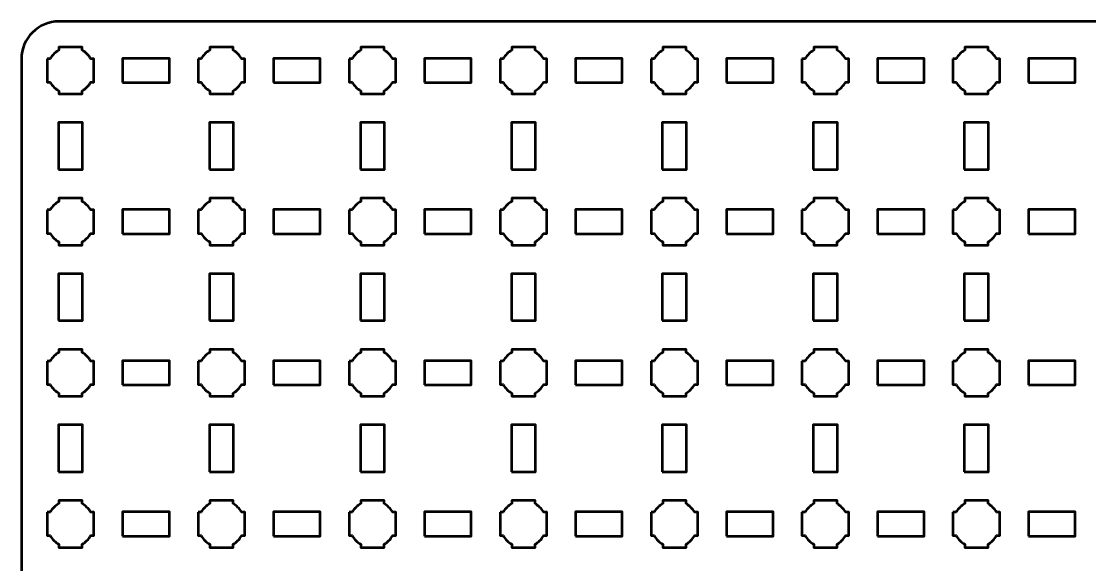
# Model space of a CAD drawing. Header units: centimetres. Extents: x -40.1 to 19.1, y -44.5 to 14.8.
# Drawn here: x -40.15 to -26, y 7.61 to 14.8 of the extents above; entities that cross this region are included whole.
import ezdxf

# ---------------------------------------------------------------- set-up
doc = ezdxf.new("R2010")
doc.units = ezdxf.units.CM
doc.header["$MEASUREMENT"] = 0
doc.layers.add('Layer 1', color=7, linetype='Continuous')

msp = doc.modelspace()

# ---------------------------------------------------------------- linework, layer by layer
at = {"layer": 'Layer 1', "color": 250, "lineweight": 53}
for points in [[(-38.81, 13.99), (-38.19, 13.99), (-38.19, 14.31), (-38.81, 14.31), (-38.81, 13.99)], [(-36.81, 13.99), (-36.19, 13.99), (-36.19, 14.31), (-36.81, 14.31), (-36.81, 13.99)], [(-34.81, 13.99), (-34.19, 13.99), (-34.19, 14.31), (-34.81, 14.31), (-34.81, 13.99)], [(-32.81, 13.99), (-32.19, 13.99), (-32.19, 14.31), (-32.81, 14.31), (-32.81, 13.99)], [(-30.81, 13.99), (-30.19, 13.99), (-30.19, 14.31), (-30.81, 14.31), (-30.81, 13.99)], [(-28.81, 13.99), (-28.19, 13.99), (-28.19, 14.31), (-28.81, 14.31), (-28.81, 13.99)], [(-26.81, 13.99), (-26.19, 13.99), (-26.19, 14.31), (-26.81, 14.31), (-26.81, 13.99)], [(-39.66, 12.84), (-39.34, 12.84), (-39.34, 13.46), (-39.66, 13.46), (-39.66, 12.84)], [(-37.66, 12.84), (-37.34, 12.84), (-37.34, 13.46), (-37.66, 13.46), (-37.66, 12.84)], [(-35.66, 12.84), (-35.34, 12.84), (-35.34, 13.46), (-35.66, 13.46), (-35.66, 12.84)], [(-33.66, 12.84), (-33.34, 12.84), (-33.34, 13.46), (-33.66, 13.46), (-33.66, 12.84)], [(-31.66, 12.84), (-31.34, 12.84), (-31.34, 13.46), (-31.66, 13.46), (-31.66, 12.84)], [(-29.66, 12.84), (-29.34, 12.84), (-29.34, 13.46), (-29.66, 13.46), (-29.66, 12.84)], [(-27.66, 12.84), (-27.34, 12.84), (-27.34, 13.46), (-27.66, 13.46), (-27.66, 12.84)], [(-38.81, 11.99), (-38.19, 11.99), (-38.19, 12.31), (-38.81, 12.31), (-38.81, 11.99)], [(-36.81, 11.99), (-36.19, 11.99), (-36.19, 12.31), (-36.81, 12.31), (-36.81, 11.99)], [(-34.81, 11.99), (-34.19, 11.99), (-34.19, 12.31), (-34.81, 12.31), (-34.81, 11.99)], [(-32.81, 11.99), (-32.19, 11.99), (-32.19, 12.31), (-32.81, 12.31), (-32.81, 11.99)], [(-30.81, 11.99), (-30.19, 11.99), (-30.19, 12.31), (-30.81, 12.31), (-30.81, 11.99)], [(-28.81, 11.99), (-28.19, 11.99), (-28.19, 12.31), (-28.81, 12.31), (-28.81, 11.99)], [(-26.81, 11.99), (-26.19, 11.99), (-26.19, 12.31), (-26.81, 12.31), (-26.81, 11.99)], [(-39.66, 10.84), (-39.34, 10.84), (-39.34, 11.46), (-39.66, 11.46), (-39.66, 10.84)], [(-37.66, 10.84), (-37.34, 10.84), (-37.34, 11.46), (-37.66, 11.46), (-37.66, 10.84)], [(-35.66, 10.84), (-35.34, 10.84), (-35.34, 11.46), (-35.66, 11.46), (-35.66, 10.84)], [(-33.66, 10.84), (-33.34, 10.84), (-33.34, 11.46), (-33.66, 11.46), (-33.66, 10.84)], [(-31.66, 10.84), (-31.34, 10.84), (-31.34, 11.46), (-31.66, 11.46), (-31.66, 10.84)], [(-29.66, 10.84), (-29.34, 10.84), (-29.34, 11.46), (-29.66, 11.46), (-29.66, 10.84)], [(-27.66, 10.84), (-27.34, 10.84), (-27.34, 11.46), (-27.66, 11.46), (-27.66, 10.84)], [(-38.81, 9.99), (-38.19, 9.99), (-38.19, 10.31), (-38.81, 10.31), (-38.81, 9.99)], [(-36.81, 9.99), (-36.19, 9.99), (-36.19, 10.31), (-36.81, 10.31), (-36.81, 9.99)], [(-34.81, 9.99), (-34.19, 9.99), (-34.19, 10.31), (-34.81, 10.31), (-34.81, 9.99)], [(-32.81, 9.99), (-32.19, 9.99), (-32.19, 10.31), (-32.81, 10.31), (-32.81, 9.99)], [(-30.81, 9.99), (-30.19, 9.99), (-30.19, 10.31), (-30.81, 10.31), (-30.81, 9.99)], [(-28.81, 9.99), (-28.19, 9.99), (-28.19, 10.31), (-28.81, 10.31), (-28.81, 9.99)], [(-26.81, 9.99), (-26.19, 9.99), (-26.19, 10.31), (-26.81, 10.31), (-26.81, 9.99)], [(-39.66, 8.84), (-39.34, 8.84), (-39.34, 9.46), (-39.66, 9.46), (-39.66, 8.84)], [(-37.66, 8.84), (-37.34, 8.84), (-37.34, 9.46), (-37.66, 9.46), (-37.66, 8.84)], [(-35.66, 8.84), (-35.34, 8.84), (-35.34, 9.46), (-35.66, 9.46), (-35.66, 8.84)], [(-33.66, 8.84), (-33.34, 8.84), (-33.34, 9.46), (-33.66, 9.46), (-33.66, 8.84)], [(-31.66, 8.84), (-31.34, 8.84), (-31.34, 9.46), (-31.66, 9.46), (-31.66, 8.84)], [(-29.66, 8.84), (-29.34, 8.84), (-29.34, 9.46), (-29.66, 9.46), (-29.66, 8.84)], [(-27.66, 8.84), (-27.34, 8.84), (-27.34, 9.46), (-27.66, 9.46), (-27.66, 8.84)], [(-38.81, 7.99), (-38.19, 7.99), (-38.19, 8.31), (-38.81, 8.31), (-38.81, 7.99)], [(-36.81, 7.99), (-36.19, 7.99), (-36.19, 8.31), (-36.81, 8.31), (-36.81, 7.99)], [(-34.81, 7.99), (-34.19, 7.99), (-34.19, 8.31), (-34.81, 8.31), (-34.81, 7.99)], [(-32.81, 7.99), (-32.19, 7.99), (-32.19, 8.31), (-32.81, 8.31), (-32.81, 7.99)], [(-30.81, 7.99), (-30.19, 7.99), (-30.19, 8.31), (-30.81, 8.31), (-30.81, 7.99)], [(-28.81, 7.99), (-28.19, 7.99), (-28.19, 8.31), (-28.81, 8.31), (-28.81, 7.99)], [(-26.81, 7.99), (-26.19, 7.99), (-26.19, 8.31), (-26.81, 8.31), (-26.81, 7.99)]]:
    msp.add_lwpolyline(points, close=True, dxfattribs=at)
msp.add_open_spline([(-40.15, -44), (-40.15, -44), (-40.15, 14.3), (-40.15, 14.3), (-40.15, 14.3), (-40.15, 14.57609), (-39.92609, 14.8), (-39.65, 14.8), (-39.65, 14.8), (-39.65, 14.8), (18.65, 14.8), (18.65, 14.8), (18.65, 14.8), (18.92609, 14.8), (19.15, 14.57609), (19.15, 14.3), (19.15, 14.3), (19.15, 14.3), (19.15, -44), (19.15, -44), (19.15, -44), (19.15, -44.27609), (18.92609, -44.5), (18.65, -44.5), (18.65, -44.5), (18.65, -44.5), (-39.65, -44.5), (-39.65, -44.5), (-39.65, -44.5), (-39.92609, -44.5), (-40.15, -44.27609), (-40.15, -44)], degree=3, knots=[0, 0, 0, 0, 0.125, 0.125, 0.125, 0.125, 0.25, 0.25, 0.25, 0.25, 0.375, 0.375, 0.375, 0.375, 0.5, 0.5, 0.5, 0.5, 0.625, 0.625, 0.625, 0.625, 0.75, 0.75, 0.75, 0.75, 0.875, 0.875, 0.875, 0.875, 1, 1, 1, 1], dxfattribs=at)
at = {"layer": 'Layer 1', "lineweight": 53}
for points in [[(-39.81, 14.305), (-39.81, 14.305), (-39.76851, 14.305), (-39.76851, 14.305), (-39.76851, 14.305), (-39.74128, 14.35205), (-39.70205, 14.39128), (-39.655, 14.41851), (-39.655, 14.41851), (-39.655, 14.41851), (-39.655, 14.46), (-39.655, 14.46), (-39.655, 14.46), (-39.655, 14.46), (-39.5, 14.46), (-39.5, 14.46), (-39.5, 14.46), (-39.5, 14.46), (-39.345, 14.46), (-39.345, 14.46), (-39.345, 14.46), (-39.345, 14.46), (-39.345, 14.41851), (-39.345, 14.41851), (-39.345, 14.41851), (-39.29795, 14.39128), (-39.25872, 14.35205), (-39.23149, 14.305), (-39.23149, 14.305), (-39.23149, 14.305), (-39.19, 14.305), (-39.19, 14.305), (-39.19, 14.305), (-39.19, 14.305), (-39.19, 14.15), (-39.19, 14.15), (-39.19, 14.15), (-39.19, 14.15), (-39.19, 13.995), (-39.19, 13.995), (-39.19, 13.995), (-39.19, 13.995), (-39.23149, 13.995), (-39.23149, 13.995), (-39.23149, 13.995), (-39.25872, 13.94795), (-39.29795, 13.90872), (-39.345, 13.88149), (-39.345, 13.88149), (-39.345, 13.88149), (-39.345, 13.84), (-39.345, 13.84), (-39.345, 13.84), (-39.345, 13.84), (-39.5, 13.84), (-39.5, 13.84), (-39.5, 13.84), (-39.5, 13.84), (-39.655, 13.84), (-39.655, 13.84), (-39.655, 13.84), (-39.655, 13.84), (-39.655, 13.88149), (-39.655, 13.88149), (-39.655, 13.88149), (-39.70205, 13.90872), (-39.74128, 13.94795), (-39.76851, 13.995), (-39.76851, 13.995), (-39.76851, 13.995), (-39.81, 13.995), (-39.81, 13.995), (-39.81, 13.995), (-39.81, 13.995), (-39.81, 14.15), (-39.81, 14.15), (-39.81, 14.15), (-39.81, 14.15), (-39.81, 14.305), (-39.81, 14.305)], [(-37.81, 14.305), (-37.81, 14.305), (-37.76851, 14.305), (-37.76851, 14.305), (-37.76851, 14.305), (-37.74128, 14.35205), (-37.70205, 14.39128), (-37.655, 14.41851), (-37.655, 14.41851), (-37.655, 14.41851), (-37.655, 14.46), (-37.655, 14.46), (-37.655, 14.46), (-37.655, 14.46), (-37.5, 14.46), (-37.5, 14.46), (-37.5, 14.46), (-37.5, 14.46), (-37.345, 14.46), (-37.345, 14.46), (-37.345, 14.46), (-37.345, 14.46), (-37.345, 14.41851), (-37.345, 14.41851), (-37.345, 14.41851), (-37.29795, 14.39128), (-37.25872, 14.35205), (-37.23149, 14.305), (-37.23149, 14.305), (-37.23149, 14.305), (-37.19, 14.305), (-37.19, 14.305), (-37.19, 14.305), (-37.19, 14.305), (-37.19, 14.15), (-37.19, 14.15), (-37.19, 14.15), (-37.19, 14.15), (-37.19, 13.995), (-37.19, 13.995), (-37.19, 13.995), (-37.19, 13.995), (-37.23149, 13.995), (-37.23149, 13.995), (-37.23149, 13.995), (-37.25872, 13.94795), (-37.29795, 13.90872), (-37.345, 13.88149), (-37.345, 13.88149), (-37.345, 13.88149), (-37.345, 13.84), (-37.345, 13.84), (-37.345, 13.84), (-37.345, 13.84), (-37.5, 13.84), (-37.5, 13.84), (-37.5, 13.84), (-37.5, 13.84), (-37.655, 13.84), (-37.655, 13.84), (-37.655, 13.84), (-37.655, 13.84), (-37.655, 13.88149), (-37.655, 13.88149), (-37.655, 13.88149), (-37.70205, 13.90872), (-37.74128, 13.94795), (-37.76851, 13.995), (-37.76851, 13.995), (-37.76851, 13.995), (-37.81, 13.995), (-37.81, 13.995), (-37.81, 13.995), (-37.81, 13.995), (-37.81, 14.15), (-37.81, 14.15), (-37.81, 14.15), (-37.81, 14.15), (-37.81, 14.305), (-37.81, 14.305)], [(-35.81, 14.305), (-35.81, 14.305), (-35.76851, 14.305), (-35.76851, 14.305), (-35.76851, 14.305), (-35.74128, 14.35205), (-35.70205, 14.39128), (-35.655, 14.41851), (-35.655, 14.41851), (-35.655, 14.41851), (-35.655, 14.46), (-35.655, 14.46), (-35.655, 14.46), (-35.655, 14.46), (-35.5, 14.46), (-35.5, 14.46), (-35.5, 14.46), (-35.5, 14.46), (-35.345, 14.46), (-35.345, 14.46), (-35.345, 14.46), (-35.345, 14.46), (-35.345, 14.41851), (-35.345, 14.41851), (-35.345, 14.41851), (-35.29795, 14.39128), (-35.25872, 14.35205), (-35.23149, 14.305), (-35.23149, 14.305), (-35.23149, 14.305), (-35.19, 14.305), (-35.19, 14.305), (-35.19, 14.305), (-35.19, 14.305), (-35.19, 14.15), (-35.19, 14.15), (-35.19, 14.15), (-35.19, 14.15), (-35.19, 13.995), (-35.19, 13.995), (-35.19, 13.995), (-35.19, 13.995), (-35.23149, 13.995), (-35.23149, 13.995), (-35.23149, 13.995), (-35.25872, 13.94795), (-35.29795, 13.90872), (-35.345, 13.88149), (-35.345, 13.88149), (-35.345, 13.88149), (-35.345, 13.84), (-35.345, 13.84), (-35.345, 13.84), (-35.345, 13.84), (-35.5, 13.84), (-35.5, 13.84), (-35.5, 13.84), (-35.5, 13.84), (-35.655, 13.84), (-35.655, 13.84), (-35.655, 13.84), (-35.655, 13.84), (-35.655, 13.88149), (-35.655, 13.88149), (-35.655, 13.88149), (-35.70205, 13.90872), (-35.74128, 13.94795), (-35.76851, 13.995), (-35.76851, 13.995), (-35.76851, 13.995), (-35.81, 13.995), (-35.81, 13.995), (-35.81, 13.995), (-35.81, 13.995), (-35.81, 14.15), (-35.81, 14.15), (-35.81, 14.15), (-35.81, 14.15), (-35.81, 14.305), (-35.81, 14.305)], [(-33.81, 14.305), (-33.81, 14.305), (-33.76851, 14.305), (-33.76851, 14.305), (-33.76851, 14.305), (-33.74128, 14.35205), (-33.70205, 14.39128), (-33.655, 14.41851), (-33.655, 14.41851), (-33.655, 14.41851), (-33.655, 14.46), (-33.655, 14.46), (-33.655, 14.46), (-33.655, 14.46), (-33.5, 14.46), (-33.5, 14.46), (-33.5, 14.46), (-33.5, 14.46), (-33.345, 14.46), (-33.345, 14.46), (-33.345, 14.46), (-33.345, 14.46), (-33.345, 14.41851), (-33.345, 14.41851), (-33.345, 14.41851), (-33.29795, 14.39128), (-33.25872, 14.35205), (-33.23149, 14.305), (-33.23149, 14.305), (-33.23149, 14.305), (-33.19, 14.305), (-33.19, 14.305), (-33.19, 14.305), (-33.19, 14.305), (-33.19, 14.15), (-33.19, 14.15), (-33.19, 14.15), (-33.19, 14.15), (-33.19, 13.995), (-33.19, 13.995), (-33.19, 13.995), (-33.19, 13.995), (-33.23149, 13.995), (-33.23149, 13.995), (-33.23149, 13.995), (-33.25872, 13.94795), (-33.29795, 13.90872), (-33.345, 13.88149), (-33.345, 13.88149), (-33.345, 13.88149), (-33.345, 13.84), (-33.345, 13.84), (-33.345, 13.84), (-33.345, 13.84), (-33.5, 13.84), (-33.5, 13.84), (-33.5, 13.84), (-33.5, 13.84), (-33.655, 13.84), (-33.655, 13.84), (-33.655, 13.84), (-33.655, 13.84), (-33.655, 13.88149), (-33.655, 13.88149), (-33.655, 13.88149), (-33.70205, 13.90872), (-33.74128, 13.94795), (-33.76851, 13.995), (-33.76851, 13.995), (-33.76851, 13.995), (-33.81, 13.995), (-33.81, 13.995), (-33.81, 13.995), (-33.81, 13.995), (-33.81, 14.15), (-33.81, 14.15), (-33.81, 14.15), (-33.81, 14.15), (-33.81, 14.305), (-33.81, 14.305)], [(-31.81, 14.305), (-31.81, 14.305), (-31.76851, 14.305), (-31.76851, 14.305), (-31.76851, 14.305), (-31.74128, 14.35205), (-31.70205, 14.39128), (-31.655, 14.41851), (-31.655, 14.41851), (-31.655, 14.41851), (-31.655, 14.46), (-31.655, 14.46), (-31.655, 14.46), (-31.655, 14.46), (-31.5, 14.46), (-31.5, 14.46), (-31.5, 14.46), (-31.5, 14.46), (-31.345, 14.46), (-31.345, 14.46), (-31.345, 14.46), (-31.345, 14.46), (-31.345, 14.41851), (-31.345, 14.41851), (-31.345, 14.41851), (-31.29795, 14.39128), (-31.25872, 14.35205), (-31.23149, 14.305), (-31.23149, 14.305), (-31.23149, 14.305), (-31.19, 14.305), (-31.19, 14.305), (-31.19, 14.305), (-31.19, 14.305), (-31.19, 14.15), (-31.19, 14.15), (-31.19, 14.15), (-31.19, 14.15), (-31.19, 13.995), (-31.19, 13.995), (-31.19, 13.995), (-31.19, 13.995), (-31.23149, 13.995), (-31.23149, 13.995), (-31.23149, 13.995), (-31.25872, 13.94795), (-31.29795, 13.90872), (-31.345, 13.88149), (-31.345, 13.88149), (-31.345, 13.88149), (-31.345, 13.84), (-31.345, 13.84), (-31.345, 13.84), (-31.345, 13.84), (-31.5, 13.84), (-31.5, 13.84), (-31.5, 13.84), (-31.5, 13.84), (-31.655, 13.84), (-31.655, 13.84), (-31.655, 13.84), (-31.655, 13.84), (-31.655, 13.88149), (-31.655, 13.88149), (-31.655, 13.88149), (-31.70205, 13.90872), (-31.74128, 13.94795), (-31.76851, 13.995), (-31.76851, 13.995), (-31.76851, 13.995), (-31.81, 13.995), (-31.81, 13.995), (-31.81, 13.995), (-31.81, 13.995), (-31.81, 14.15), (-31.81, 14.15), (-31.81, 14.15), (-31.81, 14.15), (-31.81, 14.305), (-31.81, 14.305)], [(-29.81, 14.305), (-29.81, 14.305), (-29.76851, 14.305), (-29.76851, 14.305), (-29.76851, 14.305), (-29.74128, 14.35205), (-29.70205, 14.39128), (-29.655, 14.41851), (-29.655, 14.41851), (-29.655, 14.41851), (-29.655, 14.46), (-29.655, 14.46), (-29.655, 14.46), (-29.655, 14.46), (-29.5, 14.46), (-29.5, 14.46), (-29.5, 14.46), (-29.5, 14.46), (-29.345, 14.46), (-29.345, 14.46), (-29.345, 14.46), (-29.345, 14.46), (-29.345, 14.41851), (-29.345, 14.41851), (-29.345, 14.41851), (-29.29795, 14.39128), (-29.25872, 14.35205), (-29.23149, 14.305), (-29.23149, 14.305), (-29.23149, 14.305), (-29.19, 14.305), (-29.19, 14.305), (-29.19, 14.305), (-29.19, 14.305), (-29.19, 14.15), (-29.19, 14.15), (-29.19, 14.15), (-29.19, 14.15), (-29.19, 13.995), (-29.19, 13.995), (-29.19, 13.995), (-29.19, 13.995), (-29.23149, 13.995), (-29.23149, 13.995), (-29.23149, 13.995), (-29.25872, 13.94795), (-29.29795, 13.90872), (-29.345, 13.88149), (-29.345, 13.88149), (-29.345, 13.88149), (-29.345, 13.84), (-29.345, 13.84), (-29.345, 13.84), (-29.345, 13.84), (-29.5, 13.84), (-29.5, 13.84), (-29.5, 13.84), (-29.5, 13.84), (-29.655, 13.84), (-29.655, 13.84), (-29.655, 13.84), (-29.655, 13.84), (-29.655, 13.88149), (-29.655, 13.88149), (-29.655, 13.88149), (-29.70205, 13.90872), (-29.74128, 13.94795), (-29.76851, 13.995), (-29.76851, 13.995), (-29.76851, 13.995), (-29.81, 13.995), (-29.81, 13.995), (-29.81, 13.995), (-29.81, 13.995), (-29.81, 14.15), (-29.81, 14.15), (-29.81, 14.15), (-29.81, 14.15), (-29.81, 14.305), (-29.81, 14.305)], [(-27.81, 14.305), (-27.81, 14.305), (-27.76851, 14.305), (-27.76851, 14.305), (-27.76851, 14.305), (-27.74128, 14.35205), (-27.70205, 14.39128), (-27.655, 14.41851), (-27.655, 14.41851), (-27.655, 14.41851), (-27.655, 14.46), (-27.655, 14.46), (-27.655, 14.46), (-27.655, 14.46), (-27.5, 14.46), (-27.5, 14.46), (-27.5, 14.46), (-27.5, 14.46), (-27.345, 14.46), (-27.345, 14.46), (-27.345, 14.46), (-27.345, 14.46), (-27.345, 14.41851), (-27.345, 14.41851), (-27.345, 14.41851), (-27.29795, 14.39128), (-27.25872, 14.35205), (-27.23149, 14.305), (-27.23149, 14.305), (-27.23149, 14.305), (-27.19, 14.305), (-27.19, 14.305), (-27.19, 14.305), (-27.19, 14.305), (-27.19, 14.15), (-27.19, 14.15), (-27.19, 14.15), (-27.19, 14.15), (-27.19, 13.995), (-27.19, 13.995), (-27.19, 13.995), (-27.19, 13.995), (-27.23149, 13.995), (-27.23149, 13.995), (-27.23149, 13.995), (-27.25872, 13.94795), (-27.29795, 13.90872), (-27.345, 13.88149), (-27.345, 13.88149), (-27.345, 13.88149), (-27.345, 13.84), (-27.345, 13.84), (-27.345, 13.84), (-27.345, 13.84), (-27.5, 13.84), (-27.5, 13.84), (-27.5, 13.84), (-27.5, 13.84), (-27.655, 13.84), (-27.655, 13.84), (-27.655, 13.84), (-27.655, 13.84), (-27.655, 13.88149), (-27.655, 13.88149), (-27.655, 13.88149), (-27.70205, 13.90872), (-27.74128, 13.94795), (-27.76851, 13.995), (-27.76851, 13.995), (-27.76851, 13.995), (-27.81, 13.995), (-27.81, 13.995), (-27.81, 13.995), (-27.81, 13.995), (-27.81, 14.15), (-27.81, 14.15), (-27.81, 14.15), (-27.81, 14.15), (-27.81, 14.305), (-27.81, 14.305)], [(-39.81, 12.305), (-39.81, 12.305), (-39.76851, 12.305), (-39.76851, 12.305), (-39.76851, 12.305), (-39.74128, 12.35205), (-39.70205, 12.39128), (-39.655, 12.41851), (-39.655, 12.41851), (-39.655, 12.41851), (-39.655, 12.46), (-39.655, 12.46), (-39.655, 12.46), (-39.655, 12.46), (-39.5, 12.46), (-39.5, 12.46), (-39.5, 12.46), (-39.5, 12.46), (-39.345, 12.46), (-39.345, 12.46), (-39.345, 12.46), (-39.345, 12.46), (-39.345, 12.41851), (-39.345, 12.41851), (-39.345, 12.41851), (-39.29795, 12.39128), (-39.25872, 12.35205), (-39.23149, 12.305), (-39.23149, 12.305), (-39.23149, 12.305), (-39.19, 12.305), (-39.19, 12.305), (-39.19, 12.305), (-39.19, 12.305), (-39.19, 12.15), (-39.19, 12.15), (-39.19, 12.15), (-39.19, 12.15), (-39.19, 11.995), (-39.19, 11.995), (-39.19, 11.995), (-39.19, 11.995), (-39.23149, 11.995), (-39.23149, 11.995), (-39.23149, 11.995), (-39.25872, 11.94795), (-39.29795, 11.90872), (-39.345, 11.88149), (-39.345, 11.88149), (-39.345, 11.88149), (-39.345, 11.84), (-39.345, 11.84), (-39.345, 11.84), (-39.345, 11.84), (-39.5, 11.84), (-39.5, 11.84), (-39.5, 11.84), (-39.5, 11.84), (-39.655, 11.84), (-39.655, 11.84), (-39.655, 11.84), (-39.655, 11.84), (-39.655, 11.88149), (-39.655, 11.88149), (-39.655, 11.88149), (-39.70205, 11.90872), (-39.74128, 11.94795), (-39.76851, 11.995), (-39.76851, 11.995), (-39.76851, 11.995), (-39.81, 11.995), (-39.81, 11.995), (-39.81, 11.995), (-39.81, 11.995), (-39.81, 12.15), (-39.81, 12.15), (-39.81, 12.15), (-39.81, 12.15), (-39.81, 12.305), (-39.81, 12.305)], [(-37.81, 12.305), (-37.81, 12.305), (-37.76851, 12.305), (-37.76851, 12.305), (-37.76851, 12.305), (-37.74128, 12.35205), (-37.70205, 12.39128), (-37.655, 12.41851), (-37.655, 12.41851), (-37.655, 12.41851), (-37.655, 12.46), (-37.655, 12.46), (-37.655, 12.46), (-37.655, 12.46), (-37.5, 12.46), (-37.5, 12.46), (-37.5, 12.46), (-37.5, 12.46), (-37.345, 12.46), (-37.345, 12.46), (-37.345, 12.46), (-37.345, 12.46), (-37.345, 12.41851), (-37.345, 12.41851), (-37.345, 12.41851), (-37.29795, 12.39128), (-37.25872, 12.35205), (-37.23149, 12.305), (-37.23149, 12.305), (-37.23149, 12.305), (-37.19, 12.305), (-37.19, 12.305), (-37.19, 12.305), (-37.19, 12.305), (-37.19, 12.15), (-37.19, 12.15), (-37.19, 12.15), (-37.19, 12.15), (-37.19, 11.995), (-37.19, 11.995), (-37.19, 11.995), (-37.19, 11.995), (-37.23149, 11.995), (-37.23149, 11.995), (-37.23149, 11.995), (-37.25872, 11.94795), (-37.29795, 11.90872), (-37.345, 11.88149), (-37.345, 11.88149), (-37.345, 11.88149), (-37.345, 11.84), (-37.345, 11.84), (-37.345, 11.84), (-37.345, 11.84), (-37.5, 11.84), (-37.5, 11.84), (-37.5, 11.84), (-37.5, 11.84), (-37.655, 11.84), (-37.655, 11.84), (-37.655, 11.84), (-37.655, 11.84), (-37.655, 11.88149), (-37.655, 11.88149), (-37.655, 11.88149), (-37.70205, 11.90872), (-37.74128, 11.94795), (-37.76851, 11.995), (-37.76851, 11.995), (-37.76851, 11.995), (-37.81, 11.995), (-37.81, 11.995), (-37.81, 11.995), (-37.81, 11.995), (-37.81, 12.15), (-37.81, 12.15), (-37.81, 12.15), (-37.81, 12.15), (-37.81, 12.305), (-37.81, 12.305)], [(-35.81, 12.305), (-35.81, 12.305), (-35.76851, 12.305), (-35.76851, 12.305), (-35.76851, 12.305), (-35.74128, 12.35205), (-35.70205, 12.39128), (-35.655, 12.41851), (-35.655, 12.41851), (-35.655, 12.41851), (-35.655, 12.46), (-35.655, 12.46), (-35.655, 12.46), (-35.655, 12.46), (-35.5, 12.46), (-35.5, 12.46), (-35.5, 12.46), (-35.5, 12.46), (-35.345, 12.46), (-35.345, 12.46), (-35.345, 12.46), (-35.345, 12.46), (-35.345, 12.41851), (-35.345, 12.41851), (-35.345, 12.41851), (-35.29795, 12.39128), (-35.25872, 12.35205), (-35.23149, 12.305), (-35.23149, 12.305), (-35.23149, 12.305), (-35.19, 12.305), (-35.19, 12.305), (-35.19, 12.305), (-35.19, 12.305), (-35.19, 12.15), (-35.19, 12.15), (-35.19, 12.15), (-35.19, 12.15), (-35.19, 11.995), (-35.19, 11.995), (-35.19, 11.995), (-35.19, 11.995), (-35.23149, 11.995), (-35.23149, 11.995), (-35.23149, 11.995), (-35.25872, 11.94795), (-35.29795, 11.90872), (-35.345, 11.88149), (-35.345, 11.88149), (-35.345, 11.88149), (-35.345, 11.84), (-35.345, 11.84), (-35.345, 11.84), (-35.345, 11.84), (-35.5, 11.84), (-35.5, 11.84), (-35.5, 11.84), (-35.5, 11.84), (-35.655, 11.84), (-35.655, 11.84), (-35.655, 11.84), (-35.655, 11.84), (-35.655, 11.88149), (-35.655, 11.88149), (-35.655, 11.88149), (-35.70205, 11.90872), (-35.74128, 11.94795), (-35.76851, 11.995), (-35.76851, 11.995), (-35.76851, 11.995), (-35.81, 11.995), (-35.81, 11.995), (-35.81, 11.995), (-35.81, 11.995), (-35.81, 12.15), (-35.81, 12.15), (-35.81, 12.15), (-35.81, 12.15), (-35.81, 12.305), (-35.81, 12.305)], [(-33.81, 12.305), (-33.81, 12.305), (-33.76851, 12.305), (-33.76851, 12.305), (-33.76851, 12.305), (-33.74128, 12.35205), (-33.70205, 12.39128), (-33.655, 12.41851), (-33.655, 12.41851), (-33.655, 12.41851), (-33.655, 12.46), (-33.655, 12.46), (-33.655, 12.46), (-33.655, 12.46), (-33.5, 12.46), (-33.5, 12.46), (-33.5, 12.46), (-33.5, 12.46), (-33.345, 12.46), (-33.345, 12.46), (-33.345, 12.46), (-33.345, 12.46), (-33.345, 12.41851), (-33.345, 12.41851), (-33.345, 12.41851), (-33.29795, 12.39128), (-33.25872, 12.35205), (-33.23149, 12.305), (-33.23149, 12.305), (-33.23149, 12.305), (-33.19, 12.305), (-33.19, 12.305), (-33.19, 12.305), (-33.19, 12.305), (-33.19, 12.15), (-33.19, 12.15), (-33.19, 12.15), (-33.19, 12.15), (-33.19, 11.995), (-33.19, 11.995), (-33.19, 11.995), (-33.19, 11.995), (-33.23149, 11.995), (-33.23149, 11.995), (-33.23149, 11.995), (-33.25872, 11.94795), (-33.29795, 11.90872), (-33.345, 11.88149), (-33.345, 11.88149), (-33.345, 11.88149), (-33.345, 11.84), (-33.345, 11.84), (-33.345, 11.84), (-33.345, 11.84), (-33.5, 11.84), (-33.5, 11.84), (-33.5, 11.84), (-33.5, 11.84), (-33.655, 11.84), (-33.655, 11.84), (-33.655, 11.84), (-33.655, 11.84), (-33.655, 11.88149), (-33.655, 11.88149), (-33.655, 11.88149), (-33.70205, 11.90872), (-33.74128, 11.94795), (-33.76851, 11.995), (-33.76851, 11.995), (-33.76851, 11.995), (-33.81, 11.995), (-33.81, 11.995), (-33.81, 11.995), (-33.81, 11.995), (-33.81, 12.15), (-33.81, 12.15), (-33.81, 12.15), (-33.81, 12.15), (-33.81, 12.305), (-33.81, 12.305)], [(-31.81, 12.305), (-31.81, 12.305), (-31.76851, 12.305), (-31.76851, 12.305), (-31.76851, 12.305), (-31.74128, 12.35205), (-31.70205, 12.39128), (-31.655, 12.41851), (-31.655, 12.41851), (-31.655, 12.41851), (-31.655, 12.46), (-31.655, 12.46), (-31.655, 12.46), (-31.655, 12.46), (-31.5, 12.46), (-31.5, 12.46), (-31.5, 12.46), (-31.5, 12.46), (-31.345, 12.46), (-31.345, 12.46), (-31.345, 12.46), (-31.345, 12.46), (-31.345, 12.41851), (-31.345, 12.41851), (-31.345, 12.41851), (-31.29795, 12.39128), (-31.25872, 12.35205), (-31.23149, 12.305), (-31.23149, 12.305), (-31.23149, 12.305), (-31.19, 12.305), (-31.19, 12.305), (-31.19, 12.305), (-31.19, 12.305), (-31.19, 12.15), (-31.19, 12.15), (-31.19, 12.15), (-31.19, 12.15), (-31.19, 11.995), (-31.19, 11.995), (-31.19, 11.995), (-31.19, 11.995), (-31.23149, 11.995), (-31.23149, 11.995), (-31.23149, 11.995), (-31.25872, 11.94795), (-31.29795, 11.90872), (-31.345, 11.88149), (-31.345, 11.88149), (-31.345, 11.88149), (-31.345, 11.84), (-31.345, 11.84), (-31.345, 11.84), (-31.345, 11.84), (-31.5, 11.84), (-31.5, 11.84), (-31.5, 11.84), (-31.5, 11.84), (-31.655, 11.84), (-31.655, 11.84), (-31.655, 11.84), (-31.655, 11.84), (-31.655, 11.88149), (-31.655, 11.88149), (-31.655, 11.88149), (-31.70205, 11.90872), (-31.74128, 11.94795), (-31.76851, 11.995), (-31.76851, 11.995), (-31.76851, 11.995), (-31.81, 11.995), (-31.81, 11.995), (-31.81, 11.995), (-31.81, 11.995), (-31.81, 12.15), (-31.81, 12.15), (-31.81, 12.15), (-31.81, 12.15), (-31.81, 12.305), (-31.81, 12.305)], [(-29.81, 12.305), (-29.81, 12.305), (-29.76851, 12.305), (-29.76851, 12.305), (-29.76851, 12.305), (-29.74128, 12.35205), (-29.70205, 12.39128), (-29.655, 12.41851), (-29.655, 12.41851), (-29.655, 12.41851), (-29.655, 12.46), (-29.655, 12.46), (-29.655, 12.46), (-29.655, 12.46), (-29.5, 12.46), (-29.5, 12.46), (-29.5, 12.46), (-29.5, 12.46), (-29.345, 12.46), (-29.345, 12.46), (-29.345, 12.46), (-29.345, 12.46), (-29.345, 12.41851), (-29.345, 12.41851), (-29.345, 12.41851), (-29.29795, 12.39128), (-29.25872, 12.35205), (-29.23149, 12.305), (-29.23149, 12.305), (-29.23149, 12.305), (-29.19, 12.305), (-29.19, 12.305), (-29.19, 12.305), (-29.19, 12.305), (-29.19, 12.15), (-29.19, 12.15), (-29.19, 12.15), (-29.19, 12.15), (-29.19, 11.995), (-29.19, 11.995), (-29.19, 11.995), (-29.19, 11.995), (-29.23149, 11.995), (-29.23149, 11.995), (-29.23149, 11.995), (-29.25872, 11.94795), (-29.29795, 11.90872), (-29.345, 11.88149), (-29.345, 11.88149), (-29.345, 11.88149), (-29.345, 11.84), (-29.345, 11.84), (-29.345, 11.84), (-29.345, 11.84), (-29.5, 11.84), (-29.5, 11.84), (-29.5, 11.84), (-29.5, 11.84), (-29.655, 11.84), (-29.655, 11.84), (-29.655, 11.84), (-29.655, 11.84), (-29.655, 11.88149), (-29.655, 11.88149), (-29.655, 11.88149), (-29.70205, 11.90872), (-29.74128, 11.94795), (-29.76851, 11.995), (-29.76851, 11.995), (-29.76851, 11.995), (-29.81, 11.995), (-29.81, 11.995), (-29.81, 11.995), (-29.81, 11.995), (-29.81, 12.15), (-29.81, 12.15), (-29.81, 12.15), (-29.81, 12.15), (-29.81, 12.305), (-29.81, 12.305)], [(-27.81, 12.305), (-27.81, 12.305), (-27.76851, 12.305), (-27.76851, 12.305), (-27.76851, 12.305), (-27.74128, 12.35205), (-27.70205, 12.39128), (-27.655, 12.41851), (-27.655, 12.41851), (-27.655, 12.41851), (-27.655, 12.46), (-27.655, 12.46), (-27.655, 12.46), (-27.655, 12.46), (-27.5, 12.46), (-27.5, 12.46), (-27.5, 12.46), (-27.5, 12.46), (-27.345, 12.46), (-27.345, 12.46), (-27.345, 12.46), (-27.345, 12.46), (-27.345, 12.41851), (-27.345, 12.41851), (-27.345, 12.41851), (-27.29795, 12.39128), (-27.25872, 12.35205), (-27.23149, 12.305), (-27.23149, 12.305), (-27.23149, 12.305), (-27.19, 12.305), (-27.19, 12.305), (-27.19, 12.305), (-27.19, 12.305), (-27.19, 12.15), (-27.19, 12.15), (-27.19, 12.15), (-27.19, 12.15), (-27.19, 11.995), (-27.19, 11.995), (-27.19, 11.995), (-27.19, 11.995), (-27.23149, 11.995), (-27.23149, 11.995), (-27.23149, 11.995), (-27.25872, 11.94795), (-27.29795, 11.90872), (-27.345, 11.88149), (-27.345, 11.88149), (-27.345, 11.88149), (-27.345, 11.84), (-27.345, 11.84), (-27.345, 11.84), (-27.345, 11.84), (-27.5, 11.84), (-27.5, 11.84), (-27.5, 11.84), (-27.5, 11.84), (-27.655, 11.84), (-27.655, 11.84), (-27.655, 11.84), (-27.655, 11.84), (-27.655, 11.88149), (-27.655, 11.88149), (-27.655, 11.88149), (-27.70205, 11.90872), (-27.74128, 11.94795), (-27.76851, 11.995), (-27.76851, 11.995), (-27.76851, 11.995), (-27.81, 11.995), (-27.81, 11.995), (-27.81, 11.995), (-27.81, 11.995), (-27.81, 12.15), (-27.81, 12.15), (-27.81, 12.15), (-27.81, 12.15), (-27.81, 12.305), (-27.81, 12.305)], [(-39.81, 10.305), (-39.81, 10.305), (-39.76851, 10.305), (-39.76851, 10.305), (-39.76851, 10.305), (-39.74128, 10.35205), (-39.70205, 10.39128), (-39.655, 10.41851), (-39.655, 10.41851), (-39.655, 10.41851), (-39.655, 10.46), (-39.655, 10.46), (-39.655, 10.46), (-39.655, 10.46), (-39.5, 10.46), (-39.5, 10.46), (-39.5, 10.46), (-39.5, 10.46), (-39.345, 10.46), (-39.345, 10.46), (-39.345, 10.46), (-39.345, 10.46), (-39.345, 10.41851), (-39.345, 10.41851), (-39.345, 10.41851), (-39.29795, 10.39128), (-39.25872, 10.35205), (-39.23149, 10.305), (-39.23149, 10.305), (-39.23149, 10.305), (-39.19, 10.305), (-39.19, 10.305), (-39.19, 10.305), (-39.19, 10.305), (-39.19, 10.15), (-39.19, 10.15), (-39.19, 10.15), (-39.19, 10.15), (-39.19, 9.995), (-39.19, 9.995), (-39.19, 9.995), (-39.19, 9.995), (-39.23149, 9.995), (-39.23149, 9.995), (-39.23149, 9.995), (-39.25872, 9.94795), (-39.29795, 9.90872), (-39.345, 9.88149), (-39.345, 9.88149), (-39.345, 9.88149), (-39.345, 9.84), (-39.345, 9.84), (-39.345, 9.84), (-39.345, 9.84), (-39.5, 9.84), (-39.5, 9.84), (-39.5, 9.84), (-39.5, 9.84), (-39.655, 9.84), (-39.655, 9.84), (-39.655, 9.84), (-39.655, 9.84), (-39.655, 9.88149), (-39.655, 9.88149), (-39.655, 9.88149), (-39.70205, 9.90872), (-39.74128, 9.94795), (-39.76851, 9.995), (-39.76851, 9.995), (-39.76851, 9.995), (-39.81, 9.995), (-39.81, 9.995), (-39.81, 9.995), (-39.81, 9.995), (-39.81, 10.15), (-39.81, 10.15), (-39.81, 10.15), (-39.81, 10.15), (-39.81, 10.305), (-39.81, 10.305)], [(-37.81, 10.305), (-37.81, 10.305), (-37.76851, 10.305), (-37.76851, 10.305), (-37.76851, 10.305), (-37.74128, 10.35205), (-37.70205, 10.39128), (-37.655, 10.41851), (-37.655, 10.41851), (-37.655, 10.41851), (-37.655, 10.46), (-37.655, 10.46), (-37.655, 10.46), (-37.655, 10.46), (-37.5, 10.46), (-37.5, 10.46), (-37.5, 10.46), (-37.5, 10.46), (-37.345, 10.46), (-37.345, 10.46), (-37.345, 10.46), (-37.345, 10.46), (-37.345, 10.41851), (-37.345, 10.41851), (-37.345, 10.41851), (-37.29795, 10.39128), (-37.25872, 10.35205), (-37.23149, 10.305), (-37.23149, 10.305), (-37.23149, 10.305), (-37.19, 10.305), (-37.19, 10.305), (-37.19, 10.305), (-37.19, 10.305), (-37.19, 10.15), (-37.19, 10.15), (-37.19, 10.15), (-37.19, 10.15), (-37.19, 9.995), (-37.19, 9.995), (-37.19, 9.995), (-37.19, 9.995), (-37.23149, 9.995), (-37.23149, 9.995), (-37.23149, 9.995), (-37.25872, 9.94795), (-37.29795, 9.90872), (-37.345, 9.88149), (-37.345, 9.88149), (-37.345, 9.88149), (-37.345, 9.84), (-37.345, 9.84), (-37.345, 9.84), (-37.345, 9.84), (-37.5, 9.84), (-37.5, 9.84), (-37.5, 9.84), (-37.5, 9.84), (-37.655, 9.84), (-37.655, 9.84), (-37.655, 9.84), (-37.655, 9.84), (-37.655, 9.88149), (-37.655, 9.88149), (-37.655, 9.88149), (-37.70205, 9.90872), (-37.74128, 9.94795), (-37.76851, 9.995), (-37.76851, 9.995), (-37.76851, 9.995), (-37.81, 9.995), (-37.81, 9.995), (-37.81, 9.995), (-37.81, 9.995), (-37.81, 10.15), (-37.81, 10.15), (-37.81, 10.15), (-37.81, 10.15), (-37.81, 10.305), (-37.81, 10.305)], [(-35.81, 10.305), (-35.81, 10.305), (-35.76851, 10.305), (-35.76851, 10.305), (-35.76851, 10.305), (-35.74128, 10.35205), (-35.70205, 10.39128), (-35.655, 10.41851), (-35.655, 10.41851), (-35.655, 10.41851), (-35.655, 10.46), (-35.655, 10.46), (-35.655, 10.46), (-35.655, 10.46), (-35.5, 10.46), (-35.5, 10.46), (-35.5, 10.46), (-35.5, 10.46), (-35.345, 10.46), (-35.345, 10.46), (-35.345, 10.46), (-35.345, 10.46), (-35.345, 10.41851), (-35.345, 10.41851), (-35.345, 10.41851), (-35.29795, 10.39128), (-35.25872, 10.35205), (-35.23149, 10.305), (-35.23149, 10.305), (-35.23149, 10.305), (-35.19, 10.305), (-35.19, 10.305), (-35.19, 10.305), (-35.19, 10.305), (-35.19, 10.15), (-35.19, 10.15), (-35.19, 10.15), (-35.19, 10.15), (-35.19, 9.995), (-35.19, 9.995), (-35.19, 9.995), (-35.19, 9.995), (-35.23149, 9.995), (-35.23149, 9.995), (-35.23149, 9.995), (-35.25872, 9.94795), (-35.29795, 9.90872), (-35.345, 9.88149), (-35.345, 9.88149), (-35.345, 9.88149), (-35.345, 9.84), (-35.345, 9.84), (-35.345, 9.84), (-35.345, 9.84), (-35.5, 9.84), (-35.5, 9.84), (-35.5, 9.84), (-35.5, 9.84), (-35.655, 9.84), (-35.655, 9.84), (-35.655, 9.84), (-35.655, 9.84), (-35.655, 9.88149), (-35.655, 9.88149), (-35.655, 9.88149), (-35.70205, 9.90872), (-35.74128, 9.94795), (-35.76851, 9.995), (-35.76851, 9.995), (-35.76851, 9.995), (-35.81, 9.995), (-35.81, 9.995), (-35.81, 9.995), (-35.81, 9.995), (-35.81, 10.15), (-35.81, 10.15), (-35.81, 10.15), (-35.81, 10.15), (-35.81, 10.305), (-35.81, 10.305)], [(-33.81, 10.305), (-33.81, 10.305), (-33.76851, 10.305), (-33.76851, 10.305), (-33.76851, 10.305), (-33.74128, 10.35205), (-33.70205, 10.39128), (-33.655, 10.41851), (-33.655, 10.41851), (-33.655, 10.41851), (-33.655, 10.46), (-33.655, 10.46), (-33.655, 10.46), (-33.655, 10.46), (-33.5, 10.46), (-33.5, 10.46), (-33.5, 10.46), (-33.5, 10.46), (-33.345, 10.46), (-33.345, 10.46), (-33.345, 10.46), (-33.345, 10.46), (-33.345, 10.41851), (-33.345, 10.41851), (-33.345, 10.41851), (-33.29795, 10.39128), (-33.25872, 10.35205), (-33.23149, 10.305), (-33.23149, 10.305), (-33.23149, 10.305), (-33.19, 10.305), (-33.19, 10.305), (-33.19, 10.305), (-33.19, 10.305), (-33.19, 10.15), (-33.19, 10.15), (-33.19, 10.15), (-33.19, 10.15), (-33.19, 9.995), (-33.19, 9.995), (-33.19, 9.995), (-33.19, 9.995), (-33.23149, 9.995), (-33.23149, 9.995), (-33.23149, 9.995), (-33.25872, 9.94795), (-33.29795, 9.90872), (-33.345, 9.88149), (-33.345, 9.88149), (-33.345, 9.88149), (-33.345, 9.84), (-33.345, 9.84), (-33.345, 9.84), (-33.345, 9.84), (-33.5, 9.84), (-33.5, 9.84), (-33.5, 9.84), (-33.5, 9.84), (-33.655, 9.84), (-33.655, 9.84), (-33.655, 9.84), (-33.655, 9.84), (-33.655, 9.88149), (-33.655, 9.88149), (-33.655, 9.88149), (-33.70205, 9.90872), (-33.74128, 9.94795), (-33.76851, 9.995), (-33.76851, 9.995), (-33.76851, 9.995), (-33.81, 9.995), (-33.81, 9.995), (-33.81, 9.995), (-33.81, 9.995), (-33.81, 10.15), (-33.81, 10.15), (-33.81, 10.15), (-33.81, 10.15), (-33.81, 10.305), (-33.81, 10.305)], [(-31.81, 10.305), (-31.81, 10.305), (-31.76851, 10.305), (-31.76851, 10.305), (-31.76851, 10.305), (-31.74128, 10.35205), (-31.70205, 10.39128), (-31.655, 10.41851), (-31.655, 10.41851), (-31.655, 10.41851), (-31.655, 10.46), (-31.655, 10.46), (-31.655, 10.46), (-31.655, 10.46), (-31.5, 10.46), (-31.5, 10.46), (-31.5, 10.46), (-31.5, 10.46), (-31.345, 10.46), (-31.345, 10.46), (-31.345, 10.46), (-31.345, 10.46), (-31.345, 10.41851), (-31.345, 10.41851), (-31.345, 10.41851), (-31.29795, 10.39128), (-31.25872, 10.35205), (-31.23149, 10.305), (-31.23149, 10.305), (-31.23149, 10.305), (-31.19, 10.305), (-31.19, 10.305), (-31.19, 10.305), (-31.19, 10.305), (-31.19, 10.15), (-31.19, 10.15), (-31.19, 10.15), (-31.19, 10.15), (-31.19, 9.995), (-31.19, 9.995), (-31.19, 9.995), (-31.19, 9.995), (-31.23149, 9.995), (-31.23149, 9.995), (-31.23149, 9.995), (-31.25872, 9.94795), (-31.29795, 9.90872), (-31.345, 9.88149), (-31.345, 9.88149), (-31.345, 9.88149), (-31.345, 9.84), (-31.345, 9.84), (-31.345, 9.84), (-31.345, 9.84), (-31.5, 9.84), (-31.5, 9.84), (-31.5, 9.84), (-31.5, 9.84), (-31.655, 9.84), (-31.655, 9.84), (-31.655, 9.84), (-31.655, 9.84), (-31.655, 9.88149), (-31.655, 9.88149), (-31.655, 9.88149), (-31.70205, 9.90872), (-31.74128, 9.94795), (-31.76851, 9.995), (-31.76851, 9.995), (-31.76851, 9.995), (-31.81, 9.995), (-31.81, 9.995), (-31.81, 9.995), (-31.81, 9.995), (-31.81, 10.15), (-31.81, 10.15), (-31.81, 10.15), (-31.81, 10.15), (-31.81, 10.305), (-31.81, 10.305)], [(-29.81, 10.305), (-29.81, 10.305), (-29.76851, 10.305), (-29.76851, 10.305), (-29.76851, 10.305), (-29.74128, 10.35205), (-29.70205, 10.39128), (-29.655, 10.41851), (-29.655, 10.41851), (-29.655, 10.41851), (-29.655, 10.46), (-29.655, 10.46), (-29.655, 10.46), (-29.655, 10.46), (-29.5, 10.46), (-29.5, 10.46), (-29.5, 10.46), (-29.5, 10.46), (-29.345, 10.46), (-29.345, 10.46), (-29.345, 10.46), (-29.345, 10.46), (-29.345, 10.41851), (-29.345, 10.41851), (-29.345, 10.41851), (-29.29795, 10.39128), (-29.25872, 10.35205), (-29.23149, 10.305), (-29.23149, 10.305), (-29.23149, 10.305), (-29.19, 10.305), (-29.19, 10.305), (-29.19, 10.305), (-29.19, 10.305), (-29.19, 10.15), (-29.19, 10.15), (-29.19, 10.15), (-29.19, 10.15), (-29.19, 9.995), (-29.19, 9.995), (-29.19, 9.995), (-29.19, 9.995), (-29.23149, 9.995), (-29.23149, 9.995), (-29.23149, 9.995), (-29.25872, 9.94795), (-29.29795, 9.90872), (-29.345, 9.88149), (-29.345, 9.88149), (-29.345, 9.88149), (-29.345, 9.84), (-29.345, 9.84), (-29.345, 9.84), (-29.345, 9.84), (-29.5, 9.84), (-29.5, 9.84), (-29.5, 9.84), (-29.5, 9.84), (-29.655, 9.84), (-29.655, 9.84), (-29.655, 9.84), (-29.655, 9.84), (-29.655, 9.88149), (-29.655, 9.88149), (-29.655, 9.88149), (-29.70205, 9.90872), (-29.74128, 9.94795), (-29.76851, 9.995), (-29.76851, 9.995), (-29.76851, 9.995), (-29.81, 9.995), (-29.81, 9.995), (-29.81, 9.995), (-29.81, 9.995), (-29.81, 10.15), (-29.81, 10.15), (-29.81, 10.15), (-29.81, 10.15), (-29.81, 10.305), (-29.81, 10.305)], [(-27.81, 10.305), (-27.81, 10.305), (-27.76851, 10.305), (-27.76851, 10.305), (-27.76851, 10.305), (-27.74128, 10.35205), (-27.70205, 10.39128), (-27.655, 10.41851), (-27.655, 10.41851), (-27.655, 10.41851), (-27.655, 10.46), (-27.655, 10.46), (-27.655, 10.46), (-27.655, 10.46), (-27.5, 10.46), (-27.5, 10.46), (-27.5, 10.46), (-27.5, 10.46), (-27.345, 10.46), (-27.345, 10.46), (-27.345, 10.46), (-27.345, 10.46), (-27.345, 10.41851), (-27.345, 10.41851), (-27.345, 10.41851), (-27.29795, 10.39128), (-27.25872, 10.35205), (-27.23149, 10.305), (-27.23149, 10.305), (-27.23149, 10.305), (-27.19, 10.305), (-27.19, 10.305), (-27.19, 10.305), (-27.19, 10.305), (-27.19, 10.15), (-27.19, 10.15), (-27.19, 10.15), (-27.19, 10.15), (-27.19, 9.995), (-27.19, 9.995), (-27.19, 9.995), (-27.19, 9.995), (-27.23149, 9.995), (-27.23149, 9.995), (-27.23149, 9.995), (-27.25872, 9.94795), (-27.29795, 9.90872), (-27.345, 9.88149), (-27.345, 9.88149), (-27.345, 9.88149), (-27.345, 9.84), (-27.345, 9.84), (-27.345, 9.84), (-27.345, 9.84), (-27.5, 9.84), (-27.5, 9.84), (-27.5, 9.84), (-27.5, 9.84), (-27.655, 9.84), (-27.655, 9.84), (-27.655, 9.84), (-27.655, 9.84), (-27.655, 9.88149), (-27.655, 9.88149), (-27.655, 9.88149), (-27.70205, 9.90872), (-27.74128, 9.94795), (-27.76851, 9.995), (-27.76851, 9.995), (-27.76851, 9.995), (-27.81, 9.995), (-27.81, 9.995), (-27.81, 9.995), (-27.81, 9.995), (-27.81, 10.15), (-27.81, 10.15), (-27.81, 10.15), (-27.81, 10.15), (-27.81, 10.305), (-27.81, 10.305)], [(-39.81, 8.305), (-39.81, 8.305), (-39.76851, 8.305), (-39.76851, 8.305), (-39.76851, 8.305), (-39.74128, 8.35205), (-39.70205, 8.39128), (-39.655, 8.41851), (-39.655, 8.41851), (-39.655, 8.41851), (-39.655, 8.46), (-39.655, 8.46), (-39.655, 8.46), (-39.655, 8.46), (-39.5, 8.46), (-39.5, 8.46), (-39.5, 8.46), (-39.5, 8.46), (-39.345, 8.46), (-39.345, 8.46), (-39.345, 8.46), (-39.345, 8.46), (-39.345, 8.41851), (-39.345, 8.41851), (-39.345, 8.41851), (-39.29795, 8.39128), (-39.25872, 8.35205), (-39.23149, 8.305), (-39.23149, 8.305), (-39.23149, 8.305), (-39.19, 8.305), (-39.19, 8.305), (-39.19, 8.305), (-39.19, 8.305), (-39.19, 8.15), (-39.19, 8.15), (-39.19, 8.15), (-39.19, 8.15), (-39.19, 7.995), (-39.19, 7.995), (-39.19, 7.995), (-39.19, 7.995), (-39.23149, 7.995), (-39.23149, 7.995), (-39.23149, 7.995), (-39.25872, 7.94795), (-39.29795, 7.90872), (-39.345, 7.88149), (-39.345, 7.88149), (-39.345, 7.88149), (-39.345, 7.84), (-39.345, 7.84), (-39.345, 7.84), (-39.345, 7.84), (-39.5, 7.84), (-39.5, 7.84), (-39.5, 7.84), (-39.5, 7.84), (-39.655, 7.84), (-39.655, 7.84), (-39.655, 7.84), (-39.655, 7.84), (-39.655, 7.88149), (-39.655, 7.88149), (-39.655, 7.88149), (-39.70205, 7.90872), (-39.74128, 7.94795), (-39.76851, 7.995), (-39.76851, 7.995), (-39.76851, 7.995), (-39.81, 7.995), (-39.81, 7.995), (-39.81, 7.995), (-39.81, 7.995), (-39.81, 8.15), (-39.81, 8.15), (-39.81, 8.15), (-39.81, 8.15), (-39.81, 8.305), (-39.81, 8.305)], [(-37.81, 8.305), (-37.81, 8.305), (-37.76851, 8.305), (-37.76851, 8.305), (-37.76851, 8.305), (-37.74128, 8.35205), (-37.70205, 8.39128), (-37.655, 8.41851), (-37.655, 8.41851), (-37.655, 8.41851), (-37.655, 8.46), (-37.655, 8.46), (-37.655, 8.46), (-37.655, 8.46), (-37.5, 8.46), (-37.5, 8.46), (-37.5, 8.46), (-37.5, 8.46), (-37.345, 8.46), (-37.345, 8.46), (-37.345, 8.46), (-37.345, 8.46), (-37.345, 8.41851), (-37.345, 8.41851), (-37.345, 8.41851), (-37.29795, 8.39128), (-37.25872, 8.35205), (-37.23149, 8.305), (-37.23149, 8.305), (-37.23149, 8.305), (-37.19, 8.305), (-37.19, 8.305), (-37.19, 8.305), (-37.19, 8.305), (-37.19, 8.15), (-37.19, 8.15), (-37.19, 8.15), (-37.19, 8.15), (-37.19, 7.995), (-37.19, 7.995), (-37.19, 7.995), (-37.19, 7.995), (-37.23149, 7.995), (-37.23149, 7.995), (-37.23149, 7.995), (-37.25872, 7.94795), (-37.29795, 7.90872), (-37.345, 7.88149), (-37.345, 7.88149), (-37.345, 7.88149), (-37.345, 7.84), (-37.345, 7.84), (-37.345, 7.84), (-37.345, 7.84), (-37.5, 7.84), (-37.5, 7.84), (-37.5, 7.84), (-37.5, 7.84), (-37.655, 7.84), (-37.655, 7.84), (-37.655, 7.84), (-37.655, 7.84), (-37.655, 7.88149), (-37.655, 7.88149), (-37.655, 7.88149), (-37.70205, 7.90872), (-37.74128, 7.94795), (-37.76851, 7.995), (-37.76851, 7.995), (-37.76851, 7.995), (-37.81, 7.995), (-37.81, 7.995), (-37.81, 7.995), (-37.81, 7.995), (-37.81, 8.15), (-37.81, 8.15), (-37.81, 8.15), (-37.81, 8.15), (-37.81, 8.305), (-37.81, 8.305)], [(-35.81, 8.305), (-35.81, 8.305), (-35.76851, 8.305), (-35.76851, 8.305), (-35.76851, 8.305), (-35.74128, 8.35205), (-35.70205, 8.39128), (-35.655, 8.41851), (-35.655, 8.41851), (-35.655, 8.41851), (-35.655, 8.46), (-35.655, 8.46), (-35.655, 8.46), (-35.655, 8.46), (-35.5, 8.46), (-35.5, 8.46), (-35.5, 8.46), (-35.5, 8.46), (-35.345, 8.46), (-35.345, 8.46), (-35.345, 8.46), (-35.345, 8.46), (-35.345, 8.41851), (-35.345, 8.41851), (-35.345, 8.41851), (-35.29795, 8.39128), (-35.25872, 8.35205), (-35.23149, 8.305), (-35.23149, 8.305), (-35.23149, 8.305), (-35.19, 8.305), (-35.19, 8.305), (-35.19, 8.305), (-35.19, 8.305), (-35.19, 8.15), (-35.19, 8.15), (-35.19, 8.15), (-35.19, 8.15), (-35.19, 7.995), (-35.19, 7.995), (-35.19, 7.995), (-35.19, 7.995), (-35.23149, 7.995), (-35.23149, 7.995), (-35.23149, 7.995), (-35.25872, 7.94795), (-35.29795, 7.90872), (-35.345, 7.88149), (-35.345, 7.88149), (-35.345, 7.88149), (-35.345, 7.84), (-35.345, 7.84), (-35.345, 7.84), (-35.345, 7.84), (-35.5, 7.84), (-35.5, 7.84), (-35.5, 7.84), (-35.5, 7.84), (-35.655, 7.84), (-35.655, 7.84), (-35.655, 7.84), (-35.655, 7.84), (-35.655, 7.88149), (-35.655, 7.88149), (-35.655, 7.88149), (-35.70205, 7.90872), (-35.74128, 7.94795), (-35.76851, 7.995), (-35.76851, 7.995), (-35.76851, 7.995), (-35.81, 7.995), (-35.81, 7.995), (-35.81, 7.995), (-35.81, 7.995), (-35.81, 8.15), (-35.81, 8.15), (-35.81, 8.15), (-35.81, 8.15), (-35.81, 8.305), (-35.81, 8.305)], [(-33.81, 8.305), (-33.81, 8.305), (-33.76851, 8.305), (-33.76851, 8.305), (-33.76851, 8.305), (-33.74128, 8.35205), (-33.70205, 8.39128), (-33.655, 8.41851), (-33.655, 8.41851), (-33.655, 8.41851), (-33.655, 8.46), (-33.655, 8.46), (-33.655, 8.46), (-33.655, 8.46), (-33.5, 8.46), (-33.5, 8.46), (-33.5, 8.46), (-33.5, 8.46), (-33.345, 8.46), (-33.345, 8.46), (-33.345, 8.46), (-33.345, 8.46), (-33.345, 8.41851), (-33.345, 8.41851), (-33.345, 8.41851), (-33.29795, 8.39128), (-33.25872, 8.35205), (-33.23149, 8.305), (-33.23149, 8.305), (-33.23149, 8.305), (-33.19, 8.305), (-33.19, 8.305), (-33.19, 8.305), (-33.19, 8.305), (-33.19, 8.15), (-33.19, 8.15), (-33.19, 8.15), (-33.19, 8.15), (-33.19, 7.995), (-33.19, 7.995), (-33.19, 7.995), (-33.19, 7.995), (-33.23149, 7.995), (-33.23149, 7.995), (-33.23149, 7.995), (-33.25872, 7.94795), (-33.29795, 7.90872), (-33.345, 7.88149), (-33.345, 7.88149), (-33.345, 7.88149), (-33.345, 7.84), (-33.345, 7.84), (-33.345, 7.84), (-33.345, 7.84), (-33.5, 7.84), (-33.5, 7.84), (-33.5, 7.84), (-33.5, 7.84), (-33.655, 7.84), (-33.655, 7.84), (-33.655, 7.84), (-33.655, 7.84), (-33.655, 7.88149), (-33.655, 7.88149), (-33.655, 7.88149), (-33.70205, 7.90872), (-33.74128, 7.94795), (-33.76851, 7.995), (-33.76851, 7.995), (-33.76851, 7.995), (-33.81, 7.995), (-33.81, 7.995), (-33.81, 7.995), (-33.81, 7.995), (-33.81, 8.15), (-33.81, 8.15), (-33.81, 8.15), (-33.81, 8.15), (-33.81, 8.305), (-33.81, 8.305)], [(-31.81, 8.305), (-31.81, 8.305), (-31.76851, 8.305), (-31.76851, 8.305), (-31.76851, 8.305), (-31.74128, 8.35205), (-31.70205, 8.39128), (-31.655, 8.41851), (-31.655, 8.41851), (-31.655, 8.41851), (-31.655, 8.46), (-31.655, 8.46), (-31.655, 8.46), (-31.655, 8.46), (-31.5, 8.46), (-31.5, 8.46), (-31.5, 8.46), (-31.5, 8.46), (-31.345, 8.46), (-31.345, 8.46), (-31.345, 8.46), (-31.345, 8.46), (-31.345, 8.41851), (-31.345, 8.41851), (-31.345, 8.41851), (-31.29795, 8.39128), (-31.25872, 8.35205), (-31.23149, 8.305), (-31.23149, 8.305), (-31.23149, 8.305), (-31.19, 8.305), (-31.19, 8.305), (-31.19, 8.305), (-31.19, 8.305), (-31.19, 8.15), (-31.19, 8.15), (-31.19, 8.15), (-31.19, 8.15), (-31.19, 7.995), (-31.19, 7.995), (-31.19, 7.995), (-31.19, 7.995), (-31.23149, 7.995), (-31.23149, 7.995), (-31.23149, 7.995), (-31.25872, 7.94795), (-31.29795, 7.90872), (-31.345, 7.88149), (-31.345, 7.88149), (-31.345, 7.88149), (-31.345, 7.84), (-31.345, 7.84), (-31.345, 7.84), (-31.345, 7.84), (-31.5, 7.84), (-31.5, 7.84), (-31.5, 7.84), (-31.5, 7.84), (-31.655, 7.84), (-31.655, 7.84), (-31.655, 7.84), (-31.655, 7.84), (-31.655, 7.88149), (-31.655, 7.88149), (-31.655, 7.88149), (-31.70205, 7.90872), (-31.74128, 7.94795), (-31.76851, 7.995), (-31.76851, 7.995), (-31.76851, 7.995), (-31.81, 7.995), (-31.81, 7.995), (-31.81, 7.995), (-31.81, 7.995), (-31.81, 8.15), (-31.81, 8.15), (-31.81, 8.15), (-31.81, 8.15), (-31.81, 8.305), (-31.81, 8.305)], [(-29.81, 8.305), (-29.81, 8.305), (-29.76851, 8.305), (-29.76851, 8.305), (-29.76851, 8.305), (-29.74128, 8.35205), (-29.70205, 8.39128), (-29.655, 8.41851), (-29.655, 8.41851), (-29.655, 8.41851), (-29.655, 8.46), (-29.655, 8.46), (-29.655, 8.46), (-29.655, 8.46), (-29.5, 8.46), (-29.5, 8.46), (-29.5, 8.46), (-29.5, 8.46), (-29.345, 8.46), (-29.345, 8.46), (-29.345, 8.46), (-29.345, 8.46), (-29.345, 8.41851), (-29.345, 8.41851), (-29.345, 8.41851), (-29.29795, 8.39128), (-29.25872, 8.35205), (-29.23149, 8.305), (-29.23149, 8.305), (-29.23149, 8.305), (-29.19, 8.305), (-29.19, 8.305), (-29.19, 8.305), (-29.19, 8.305), (-29.19, 8.15), (-29.19, 8.15), (-29.19, 8.15), (-29.19, 8.15), (-29.19, 7.995), (-29.19, 7.995), (-29.19, 7.995), (-29.19, 7.995), (-29.23149, 7.995), (-29.23149, 7.995), (-29.23149, 7.995), (-29.25872, 7.94795), (-29.29795, 7.90872), (-29.345, 7.88149), (-29.345, 7.88149), (-29.345, 7.88149), (-29.345, 7.84), (-29.345, 7.84), (-29.345, 7.84), (-29.345, 7.84), (-29.5, 7.84), (-29.5, 7.84), (-29.5, 7.84), (-29.5, 7.84), (-29.655, 7.84), (-29.655, 7.84), (-29.655, 7.84), (-29.655, 7.84), (-29.655, 7.88149), (-29.655, 7.88149), (-29.655, 7.88149), (-29.70205, 7.90872), (-29.74128, 7.94795), (-29.76851, 7.995), (-29.76851, 7.995), (-29.76851, 7.995), (-29.81, 7.995), (-29.81, 7.995), (-29.81, 7.995), (-29.81, 7.995), (-29.81, 8.15), (-29.81, 8.15), (-29.81, 8.15), (-29.81, 8.15), (-29.81, 8.305), (-29.81, 8.305)], [(-27.81, 8.305), (-27.81, 8.305), (-27.76851, 8.305), (-27.76851, 8.305), (-27.76851, 8.305), (-27.74128, 8.35205), (-27.70205, 8.39128), (-27.655, 8.41851), (-27.655, 8.41851), (-27.655, 8.41851), (-27.655, 8.46), (-27.655, 8.46), (-27.655, 8.46), (-27.655, 8.46), (-27.5, 8.46), (-27.5, 8.46), (-27.5, 8.46), (-27.5, 8.46), (-27.345, 8.46), (-27.345, 8.46), (-27.345, 8.46), (-27.345, 8.46), (-27.345, 8.41851), (-27.345, 8.41851), (-27.345, 8.41851), (-27.29795, 8.39128), (-27.25872, 8.35205), (-27.23149, 8.305), (-27.23149, 8.305), (-27.23149, 8.305), (-27.19, 8.305), (-27.19, 8.305), (-27.19, 8.305), (-27.19, 8.305), (-27.19, 8.15), (-27.19, 8.15), (-27.19, 8.15), (-27.19, 8.15), (-27.19, 7.995), (-27.19, 7.995), (-27.19, 7.995), (-27.19, 7.995), (-27.23149, 7.995), (-27.23149, 7.995), (-27.23149, 7.995), (-27.25872, 7.94795), (-27.29795, 7.90872), (-27.345, 7.88149), (-27.345, 7.88149), (-27.345, 7.88149), (-27.345, 7.84), (-27.345, 7.84), (-27.345, 7.84), (-27.345, 7.84), (-27.5, 7.84), (-27.5, 7.84), (-27.5, 7.84), (-27.5, 7.84), (-27.655, 7.84), (-27.655, 7.84), (-27.655, 7.84), (-27.655, 7.84), (-27.655, 7.88149), (-27.655, 7.88149), (-27.655, 7.88149), (-27.70205, 7.90872), (-27.74128, 7.94795), (-27.76851, 7.995), (-27.76851, 7.995), (-27.76851, 7.995), (-27.81, 7.995), (-27.81, 7.995), (-27.81, 7.995), (-27.81, 7.995), (-27.81, 8.15), (-27.81, 8.15), (-27.81, 8.15), (-27.81, 8.15), (-27.81, 8.305), (-27.81, 8.305)]]:
    msp.add_open_spline(points, degree=3, knots=[0, 0, 0, 0, 0.05, 0.05, 0.05, 0.05, 0.1, 0.1, 0.1, 0.1, 0.15, 0.15, 0.15, 0.15, 0.2, 0.2, 0.2, 0.2, 0.25, 0.25, 0.25, 0.25, 0.3, 0.3, 0.3, 0.3, 0.35, 0.35, 0.35, 0.35, 0.4, 0.4, 0.4, 0.4, 0.45, 0.45, 0.45, 0.45, 0.5, 0.5, 0.5, 0.5, 0.55, 0.55, 0.55, 0.55, 0.6, 0.6, 0.6, 0.6, 0.65, 0.65, 0.65, 0.65, 0.7, 0.7, 0.7, 0.7, 0.75, 0.75, 0.75, 0.75, 0.8, 0.8, 0.8, 0.8, 0.85, 0.85, 0.85, 0.85, 0.9, 0.9, 0.9, 0.9, 0.95, 0.95, 0.95, 0.95, 1, 1, 1, 1], dxfattribs=at)

doc.saveas('drawing.dxf')
